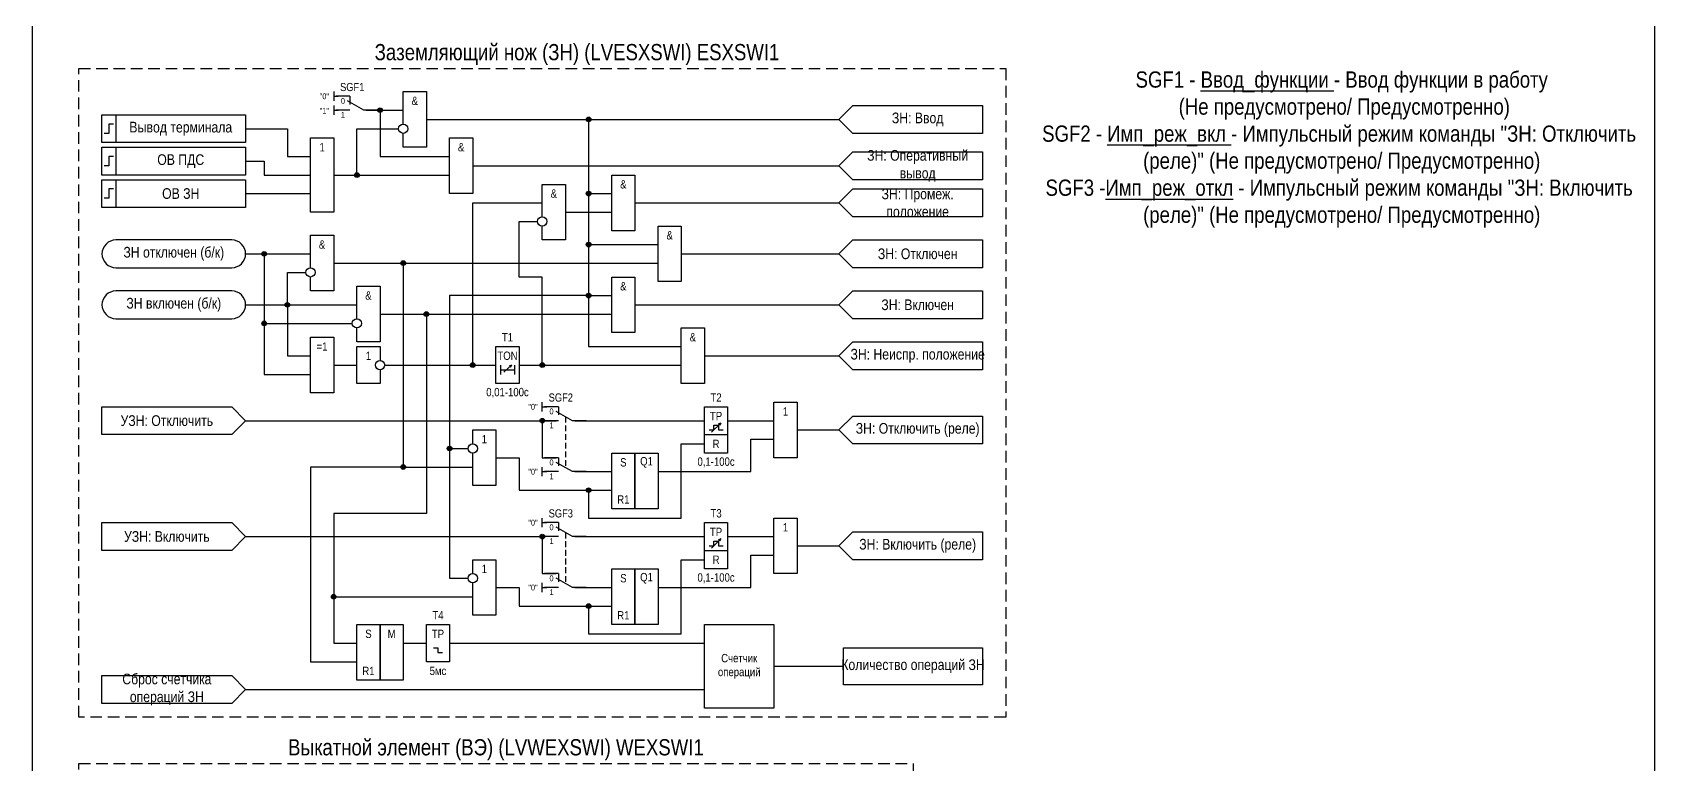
# Model space of a CAD drawing. Header units: millimetres. Extents: x -7300 to 495, y 0 to 1179.
# Drawn here: x -7300 to -6950, y 589.8 to 747.8 of the extents above; entities that cross this region are included whole.
import ezdxf
from ezdxf.enums import TextEntityAlignment as Align

# ---------------------------------------------------------------- set-up
doc = ezdxf.new("R2010")
doc.units = ezdxf.units.MM
doc.linetypes.add('штриховая2', pattern=[0.375, 0.25, -0.125])
doc.layers.add('Основная', color=7, linetype='Continuous')
doc.styles.add('2.5_Gost_RD', font='ARIALN.TTF', dxfattribs={"height": 2.5})
doc.styles.add('3.5_Gost_RD', font='ARIALN.TTF', dxfattribs={"height": 3.5})
doc.styles.add('Вывод', font='ARIALN.TTF', dxfattribs={"height": 2.5})
doc.styles.add('Компонент', font='ARIALN.TTF', dxfattribs={"height": 3.5})

# ---------------------------------------------------------------- blocks, each defined once
blk = doc.blocks.new('Точка')
at = {"ltscale": 100}
h = blk.add_hatch(color=256, dxfattribs=at)
h.dxf.hatch_style = 1
edge = h.paths.add_edge_path()
edge.add_arc((0, 0), 0.5, 0, 360)
blk.add_circle((0, 0), 0.5, dxfattribs=at)
blk = doc.blocks.new('*U958')
at = {"layer": 'Основная', "color": 0}
blk.add_line((0, 0), (7, 4), dxfattribs=at)
at = {"layer": 'Основная', "ltscale": 0.35}
blk.add_line((6, 6), (6, 2.5), dxfattribs=at)
blk = doc.blocks.new('*U985')
at = {"layer": 'Основная', "color": 0}
for p, q in [((-3, 6), (-9, 6)), ((-3, 0), (-9, 0)), ((9, 0), (3, 0))]:
    blk.add_line(p, q, dxfattribs=at)
at = {"layer": 'Основная', "ltscale": 0.25, "xscale": -1}
blk.add_blockref('*U958', (3, 0), dxfattribs=at)
at = {"layer": 'Основная'}
for tag, height, style, p in [('В1', 2.5, 'Вывод', (-14, 6)), ('ОУ', 3.5, 'Компонент', (-2, 10)), ('В2', 2.5, 'Вывод', (-6, 4)), ('В3', 2.5, 'Вывод', (-6, -2))]:
    blk.add_attdef(tag, text='', height=height, dxfattribs=dict(at, style=style)).set_placement(p, align=Align.MIDDLE_CENTER)
blk = doc.blocks.new('*U1047')
at = {"layer": 'Основная', "color": 0}
for p, q in [((-3, 6), (-9, 6)), ((-3, 0), (-9, 0)), ((9, 0), (3, 0))]:
    blk.add_line(p, q, dxfattribs=at)
at = {"layer": 'Основная', "ltscale": 0.25, "xscale": -1}
blk.add_blockref('*U958', (3, 0), dxfattribs=at)
at = {"layer": 'Основная'}
for tag, height, style, p in [('ОУ', 3.5, 'Компонент', (-2, 10)), ('В1', 2.5, 'Вывод', (-14, 0)), ('В2', 2.5, 'Вывод', (-6, 4)), ('В3', 2.5, 'Вывод', (-6, -2))]:
    blk.add_attdef(tag, text='', height=height, dxfattribs=dict(at, style=style)).set_placement(p, align=Align.MIDDLE_CENTER)

msp = doc.modelspace()

# ---------------------------------------------------------------- linework, layer by layer
at = {"ltscale": 100}
for p, q in [((-7235, 735), (-7235, 733)), ((-7235, 734), (-7234, 734)), ((-7235, 732), (-7235, 730)), ((-7235, 731), (-7234, 731)), ((-7210, 721), (-7210, 721)), ((-7240, 717), (-7240, 717)), ((-7195, 676), (-7195, 676)), ((-7190, 666), (-7190, 668)), ((-7190, 667), (-7189, 667)), ((-7153.5, 661.5), (-7151.5, 663.5)), ((-7151.5, 663.5), (-7152.01, 663.25)), ((-7151.5, 663.5), (-7151.74, 663.02)), ((-7190, 652), (-7190, 654)), ((-7190, 653), (-7189, 653)), ((-7190, 641), (-7190, 643)), ((-7190, 642), (-7189, 642)), ((-7153.5, 636.5), (-7151.5, 638.5)), ((-7151.5, 638.5), (-7152.01, 638.25)), ((-7151.5, 638.5), (-7151.74, 638.02)), ((-7190, 627), (-7190, 629)), ((-7190, 628), (-7189, 628))]:
    msp.add_line(p, q, dxfattribs=at)
at = {"color": 7, "ltscale": 100}
for p, q in [((-7198.3, 674.46), (-7196.63, 675.95)), ((-7196.63, 675.95), (-7197.15, 675.73)), ((-7196.63, 675.95), (-7196.89, 675.48))]:
    msp.add_line(p, q, dxfattribs=at)
at = {"color": 6, "ltscale": 100}
msp.add_line((-7212.5, 614), (-7211.5, 614), dxfattribs=at)
at = {"ltscale": 100}
for points in [[(-7300, 945), (-6950, 945), (-6950, 0), (-7300, 0)], [(-7285, 730), (-7282, 730), (-7282, 724), (-7285, 724)], [(-7285, 730), (-7254, 730), (-7254, 724), (-7285, 724)], [(-7240, 725), (-7235, 725), (-7235, 709), (-7240, 709)], [(-7210, 725), (-7205, 725), (-7205, 713), (-7210, 713)], [(-7285, 723), (-7282, 723), (-7282, 717), (-7285, 717)], [(-7285, 723), (-7254, 723), (-7254, 717), (-7285, 717)], [(-7285, 716), (-7282, 716), (-7282, 710), (-7285, 710)], [(-7285, 716), (-7254, 716), (-7254, 710), (-7285, 710)], [(-7175, 717), (-7170, 717), (-7170, 705), (-7175, 705)], [(-7165, 706), (-7160, 706), (-7160, 694), (-7165, 694)], [(-7175, 695), (-7170, 695), (-7170, 683), (-7175, 683)], [(-7160, 684), (-7155, 684), (-7155, 672), (-7160, 672)], [(-7240, 682), (-7235, 682), (-7235, 670), (-7240, 670)], [(-7200, 680), (-7195, 680), (-7195, 672), (-7200, 672)], [(-7285, 667), (-7257, 667), (-7254, 664), (-7257, 661), (-7285, 661)], [(-7155, 667), (-7150, 667), (-7150, 657), (-7155, 657)], [(-7140, 668), (-7135, 668), (-7135, 656), (-7140, 656)], [(-7155, 661), (-7150, 661), (-7150, 657), (-7155, 657)], [(-7175, 657), (-7170, 657), (-7170, 645), (-7175, 645)], [(-7170, 657), (-7165, 657), (-7165, 645), (-7170, 645)], [(-7285, 642), (-7257, 642), (-7254, 639), (-7257, 636), (-7285, 636)], [(-7155, 642), (-7150, 642), (-7150, 632), (-7155, 632)], [(-7140, 643), (-7135, 643), (-7135, 631), (-7140, 631)], [(-7155, 636), (-7150, 636), (-7150, 632), (-7155, 632)], [(-7175, 632), (-7170, 632), (-7170, 620), (-7175, 620)], [(-7170, 632), (-7165, 632), (-7165, 620), (-7170, 620)]]:
    msp.add_lwpolyline(points, close=True, dxfattribs=at)
at = {"linetype": 'штриховая2', "ltscale": 10}
for points in [[(-7090, 600), (-7290, 600), (-7290, 740), (-7090, 740)], [(-7110, 435), (-7290, 435), (-7290, 590), (-7110, 590)]]:
    msp.add_lwpolyline(points, close=True, dxfattribs=at)
at = {"ltscale": 100}
for points in [[(-7220, 728), (-7220, 735), (-7215, 735), (-7215, 723), (-7220, 723), (-7220, 726)], [(-7126, 729), (-7123, 732), (-7095, 732), (-7095, 726), (-7123, 726), (-7126, 729)], [(-7228, 731), (-7220, 731)], [(-7228, 731), (-7225, 731), (-7225, 721), (-7210, 721)], [(-7215, 729), (-7126, 729)], [(-7215, 729), (-7180, 729), (-7180, 713), (-7175, 713)], [(-7215, 729), (-7180, 729), (-7180, 702), (-7165, 702)], [(-7215, 729), (-7180, 729), (-7180, 691), (-7175, 691)], [(-7215, 729), (-7180, 729), (-7180, 680), (-7160, 680)], [(-7215, 729), (-7180, 729), (-7180, 691), (-7210, 691), (-7210, 630), (-7206, 630)], [(-7215, 729), (-7180, 729), (-7180, 691), (-7210, 691), (-7210, 658), (-7206, 658)], [(-7254, 727), (-7245, 727), (-7245, 721), (-7240, 721)], [(-7235, 717), (-7230, 717), (-7230, 727), (-7221, 727)], [(-7126, 719), (-7123, 722), (-7095, 722), (-7095, 716), (-7123, 716), (-7126, 719)], [(-7254, 720), (-7250, 720), (-7250, 717), (-7240, 717)], [(-7205, 719), (-7126, 719)], [(-7235, 717), (-7210, 717)], [(-7190, 708), (-7190, 715), (-7185, 715), (-7185, 703), (-7190, 703), (-7190, 706)], [(-7126, 711), (-7123, 714), (-7095, 714), (-7095, 708), (-7123, 708), (-7126, 711)], [(-7254, 713), (-7240, 713)], [(-7224, 676), (-7205, 676), (-7205, 711), (-7190, 711)], [(-7170, 711), (-7126, 711)], [(-7195, 676), (-7190, 676), (-7190, 695), (-7195, 695), (-7195, 707), (-7191, 707)], [(-7185, 709), (-7175, 709)], [(-7240, 697), (-7240, 704), (-7235, 704), (-7235, 692), (-7240, 692), (-7240, 695)], [(-7254, 700), (-7240, 700)], [(-7254, 700), (-7250, 700), (-7250, 685), (-7231, 685)], [(-7254, 700), (-7250, 700), (-7250, 674), (-7240, 674)], [(-7160, 700), (-7126, 700)], [(-7126, 700), (-7123, 703), (-7095, 703), (-7095, 697), (-7123, 697), (-7126, 700)], [(-7235, 698), (-7165, 698)], [(-7235, 698), (-7220, 698), (-7220, 654), (-7205, 654), (-7205, 654)], [(-7254, 689), (-7245, 689), (-7245, 696), (-7241, 696)], [(-7230, 686), (-7230, 693), (-7225, 693), (-7225, 681), (-7230, 681), (-7230, 684)], [(-7126, 689), (-7123, 692), (-7095, 692), (-7095, 686), (-7123, 686), (-7126, 689)], [(-7254, 689), (-7230, 689)], [(-7254, 689), (-7245, 689), (-7245, 678), (-7240, 678)], [(-7225, 687), (-7215, 687), (-7215, 644), (-7235, 644), (-7235, 626), (-7205, 626)], [(-7225, 687), (-7175, 687)], [(-7170, 689), (-7126, 689)], [(-7225, 675), (-7225, 672), (-7230, 672), (-7230, 680), (-7225, 680), (-7225, 677)], [(-7126, 678), (-7123, 681), (-7095, 681), (-7095, 675), (-7123, 675), (-7126, 678)], [(-7235, 676), (-7230, 676)], [(-7224, 676), (-7200, 676)], [(-7199, 676), (-7199, 674)], [(-7196, 676), (-7196, 674)], [(-7195, 676), (-7160, 676)], [(-7155, 678), (-7126, 678)], [(-7199, 675), (-7196, 675)], [(-7126, 662), (-7123, 665), (-7095, 665), (-7095, 659), (-7123, 659), (-7126, 662)], [(-7254, 664), (-7187, 664)], [(-7254, 664), (-7190, 664), (-7190, 656), (-7187, 656)], [(-7205, 659), (-7205, 662), (-7200, 662), (-7200, 650), (-7205, 650), (-7205, 657)], [(-7183, 664), (-7155, 664)], [(-7154, 662), (-7153, 662), (-7153, 663), (-7152, 663), (-7152, 662), (-7151, 662)], [(-7150, 664), (-7140, 664)], [(-7135, 662), (-7126, 662)], [(-7200, 656), (-7195, 656), (-7195, 649), (-7180, 649), (-7180, 643), (-7160, 643), (-7160, 659), (-7155, 659)], [(-7165, 653), (-7145, 653), (-7145, 660), (-7140, 660)], [(-7200, 656), (-7195, 656), (-7195, 649), (-7175, 649)], [(-7183, 653), (-7175, 653)], [(-7254, 639), (-7190, 639), (-7190, 631), (-7187, 631)], [(-7183, 639), (-7155, 639)], [(-7154, 637), (-7153, 637), (-7153, 638), (-7152, 638), (-7152, 637), (-7151, 637)], [(-7150, 639), (-7140, 639)], [(-7135, 637), (-7126, 637)], [(-7126, 637), (-7123, 640), (-7095, 640), (-7095, 634), (-7123, 634), (-7126, 637)], [(-7205, 631), (-7205, 634), (-7200, 634), (-7200, 622), (-7205, 622), (-7205, 629)], [(-7200, 628), (-7195, 628), (-7195, 624), (-7180, 624), (-7180, 618), (-7160, 618), (-7160, 634), (-7155, 634)], [(-7165, 628), (-7145, 628), (-7145, 635), (-7140, 635)], [(-7200, 628), (-7195, 628), (-7195, 624), (-7175, 624)], [(-7183, 628), (-7175, 628)]]:
    msp.add_lwpolyline(points, dxfattribs=at)
at = {"lineweight": 30, "ltscale": 100}
for points in [[(-7282.5, 728), (-7283.5, 728), (-7283.5, 726), (-7284.5, 726)], [(-7282.5, 721), (-7283.5, 721), (-7283.5, 719), (-7284.5, 719)], [(-7282.5, 714), (-7283.5, 714), (-7283.5, 712), (-7284.5, 712)]]:
    msp.add_lwpolyline(points, dxfattribs=at)
at = {"ltscale": 100}
for points in [[(-7282, 697), (-7257, 697, 1), (-7257, 703), (-7282, 703, 1)], [(-7282, 686), (-7257, 686, 1), (-7257, 692), (-7282, 692, 1)]]:
    msp.add_lwpolyline(points, format="xyb", close=True, dxfattribs=at)
at = {"color": 6, "ltscale": 100}
for points in [[(-7235, 698), (-7220, 698), (-7220, 654), (-7240, 654), (-7240, 612), (-7230, 612)], [(-7225, 687), (-7215, 687), (-7215, 644), (-7235, 644), (-7235, 616), (-7230, 616)], [(-7220, 616), (-7215, 616)], [(-7210, 616), (-7155, 616)], [(-7213.5, 615), (-7212.5, 615)], [(-7212.5, 615), (-7212.5, 614)], [(-7140, 611), (-7125, 611)], [(-7254, 606), (-7155, 606)]]:
    msp.add_lwpolyline(points, dxfattribs=at)
at = {"linetype": 'штриховая2', "ltscale": 5}
for points in [[(-7185, 664.86), (-7185, 653.86)], [(-7185, 639.86), (-7185, 628.86)]]:
    msp.add_lwpolyline(points, dxfattribs=at)
at = {"color": 6, "ltscale": 100}
for points in [[(-7230, 620), (-7225, 620), (-7225, 608), (-7230, 608)], [(-7225, 620), (-7220, 620), (-7220, 608), (-7225, 608)], [(-7215, 620), (-7210, 620), (-7210, 612), (-7215, 612)], [(-7155, 620), (-7140, 620), (-7140, 602), (-7155, 602)], [(-7125, 615), (-7095, 615), (-7095, 607), (-7125, 607)], [(-7285, 609), (-7257, 609), (-7254, 606), (-7257, 603), (-7285, 603)]]:
    msp.add_lwpolyline(points, close=True, dxfattribs=at)
for centre in [(-7220, 727), (-7225, 676)]:
    msp.add_circle(centre, 1)
at = {"ltscale": 100}
for centre in [(-7190, 707), (-7240, 696), (-7230, 685), (-7205, 658), (-7205, 630)]:
    msp.add_circle(centre, 1, dxfattribs=at)

# ---------------------------------------------------------------- block references
for p in [(-7225, 731), (-7180, 729), (-7230, 717), (-7180, 713), (-7180, 702), (-7180, 691), (-7190, 664), (-7210, 658), (-7180, 649), (-7190, 639), (-7180, 624)]:
    msp.add_blockref('Точка', p, dxfattribs=at)
at = {"color": 2, "ltscale": 100}
for p in [(-7250, 700), (-7220, 698), (-7245, 689), (-7215, 687), (-7250, 685), (-7205, 676), (-7190, 676), (-7220, 654), (-7235, 626)]:
    msp.add_blockref('Точка', p, dxfattribs=at)
at = {"layer": 'Основная', "ltscale": 0.25, "xscale": 0.5, "yscale": 0.5, "zscale": 0.5}
for p, values in [((-7230, 731), {'ОУ': 'SGF1', 'В1': '"0"', 'В2': '0', 'В3': '1'}), ((-7185, 664), {'ОУ': 'SGF2', 'В1': '"0"', 'В2': '0', 'В3': '1'}), ((-7185, 639), {'ОУ': 'SGF3', 'В1': '"0"', 'В2': '0', 'В3': '1'})]:
    msp.add_blockref('*U985', p, dxfattribs=at).add_auto_attribs(values)
at = {"layer": 'Основная', "ltscale": 0.25}
ref = msp.add_blockref('*U1047', (-7185, 653), dxfattribs=dict(at, xscale=0.5, yscale=0.5, zscale=0.5))
ref.add_attrib('В1', '"0"', dxfattribs={"height": 1.25, "style": 'Вывод'}).set_placement((-7192, 653), align=Align.MIDDLE_CENTER)
ref.add_attrib('В2', '0', dxfattribs={"height": 1.25, "style": 'Вывод'}).set_placement((-7188, 655), align=Align.MIDDLE_CENTER)
ref.add_attrib('В3', '1', dxfattribs={"height": 1.25, "style": 'Вывод'}).set_placement((-7188, 652), align=Align.MIDDLE_CENTER)
ref = msp.add_blockref('*U1047', (-7185, 628), dxfattribs=dict(at, xscale=0.5, yscale=0.5, zscale=0.5))
ref.add_attrib('В1', '"0"', dxfattribs={"height": 1.25, "style": 'Вывод'}).set_placement((-7192, 628), align=Align.MIDDLE_CENTER)
ref.add_attrib('В2', '0', dxfattribs={"height": 1.25, "style": 'Вывод'}).set_placement((-7188, 630), align=Align.MIDDLE_CENTER)
ref.add_attrib('В3', '1', dxfattribs={"height": 1.25, "style": 'Вывод'}).set_placement((-7188, 627), align=Align.MIDDLE_CENTER)

# ---------------------------------------------------------------- texts
at = {"color": 30, "ltscale": 100, "char_height": 3.5, "attachment_point": 5, "style": '3.5_Gost_RD'}
for s, insert, width in [('Заземляющий нож (ЗН) (LVESXSWI) {\\C6;ESXSWI1}', (-7182.5, 743), 215), ('SGF1 - {\\LВвод_функции} - Ввод функции в работу \\P^I(Не предусмотрено/ Предусмотренно)\\PSGF2 - {\\LИмп_реж_вкл} - Импульсный режим команды "ЗН: Отключить ^I(реле)" (Не предусмотрено/ Предусмотренно)\\PSGF3 -{\\LИмп_реж_откл} - Импульсный режим команды "ЗН: Включить ^I(реле)" (Не предусмотрено/ Предусмотренно)', (-7017.5, 722.5), 135), ('Выкатной элемент (ВЭ) (LVWEXSWI) {\\C6;WEXSWI1}', (-7200, 593), 180)]:
    msp.add_mtext(s, dxfattribs=dict(at, insert=insert, width=width))
at = {"ltscale": 100, "attachment_point": 5, "style": '2.5_Gost_RD'}
for s, insert, char_height, width in [('&', (-7217.5, 733), 1.8, 5), ('ЗН: Ввод', (-7109, 729), 2.3, 28), ('1', (-7237.5, 723), 1.8, 5), ('&', (-7207.5, 723), 1.8, 5), ('ЗН: Оперативный вывод', (-7109, 719), 2.3, 28), ('&', (-7172.5, 715), 1.8, 5), ('ЗН: Промеж. положение', (-7109, 711), 2.3, 28), ('&', (-7187.5, 713), 1.8, 5), ('&', (-7162.5, 704), 1.8, 5), ('ЗН отключен (б/к)', (-7269.5, 700), 2.3, 31), ('&', (-7237.5, 702), 1.8, 5), ('ЗН: Отключен', (-7109, 700), 2.3, 28), ('&', (-7172.5, 693), 1.8, 5), ('ЗН включен (б/к)', (-7269.5, 689), 2.3, 31), ('&', (-7227.5, 691), 1.8, 5), ('ЗН: Включен', (-7109, 689), 2.3, 28), ('T1', (-7197.5, 682), 1.8, 5), ('&', (-7157.5, 682), 1.8, 5), ('=1', (-7237.5, 680), 1.8, 5), ('ЗН: Неиспр. положение', (-7109, 678), 2.3, 28), ('1', (-7227.5, 678), 1.8, 5), ('TON', (-7197.5, 678), 1.8, 5), ('0,01-100с', (-7197.5, 670), 1.8, 5), ('T2', (-7152.5, 669), 1.8, 5), ('УЗН: Отключить', (-7271, 664), 2.3, 28), ('TP', (-7152.5, 665), 1.8, 5), ('1', (-7137.5, 666), 1.8, 5), ('ЗН: Отключить (реле)', (-7109, 662), 2.3, 28), ('1', (-7202.5, 660), 1.8, 5), ('R', (-7152.5, 659), 1.8, 5), ('S', (-7172.5, 655), 1.8, 5), ('Q1', (-7167.5, 655), 1.8, 5), ('0,1-100с', (-7152.5, 655), 1.8, 5), ('R1', (-7172.5, 647), 1.8, 5), ('T3', (-7152.5, 644), 1.8, 5), ('TP', (-7152.5, 640), 1.8, 5), ('1', (-7137.5, 641), 1.8, 5), ('УЗН: Включить', (-7271, 639), 2.3, 28), ('ЗН: Включить (реле)', (-7109, 637), 2.3, 28), ('R', (-7152.5, 634), 1.8, 5), ('1', (-7202.5, 632), 1.8, 5), ('S', (-7172.5, 630), 1.8, 5), ('Q1', (-7167.5, 630), 1.8, 5), ('0,1-100с', (-7152.5, 630), 1.8, 5), ('R1', (-7172.5, 622), 1.8, 5)]:
    msp.add_mtext(s, dxfattribs=dict(at, insert=insert, char_height=char_height, width=width))
at = {"color": 0, "ltscale": 100, "char_height": 2.3, "width": 28, "attachment_point": 5, "style": '2.5_Gost_RD'}
for s, insert in [('{\\C256;Вывод терминала}', (-7268, 727)), ('{\\C256;ОВ ПДС}', (-7268, 720)), ('{\\C256;ОВ ЗН}', (-7268, 713))]:
    msp.add_mtext(s, dxfattribs=dict(at, insert=insert))
at = {"ltscale": 100, "insert": (-7238, 731.5), "char_height": 1.25, "attachment_point": 1, "style": '3.5_Gost_RD'}
msp.add_mtext_dynamic_manual_height_columns('"1"', width=2, gutter_width=17.5, heights=[0], dxfattribs=at)
at = {"color": 6, "ltscale": 100, "attachment_point": 5, "style": '2.5_Gost_RD'}
for s, insert, char_height, width in [('T4', (-7212.5, 622), 1.8, 5), ('S', (-7227.5, 618), 1.8, 5), ('М', (-7222.5, 618), 1.8, 5), ('TP', (-7212.5, 618), 1.8, 5), ('Счетчик^Jопераций', (-7147.5, 611), 1.8, 15), ('Количество операций ЗН', (-7110, 611), 2.3, 30), ('Сброс счетчика операций ЗН', (-7271, 606), 2.3, 28), ('R1', (-7227.5, 610), 1.8, 5), ('5мс', (-7212.5, 610), 1.8, 5)]:
    msp.add_mtext(s, dxfattribs=dict(at, insert=insert, char_height=char_height, width=width))

doc.saveas('drawing.dxf')
